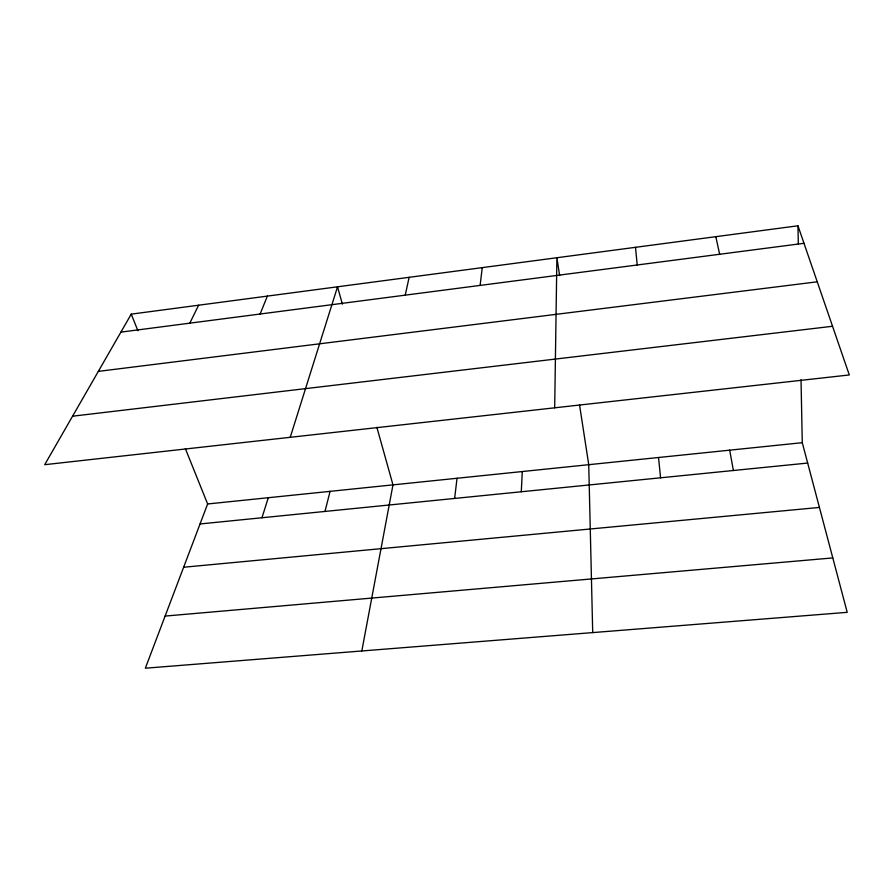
<?xml version="1.0" encoding="UTF-8"?>
<svg xmlns="http://www.w3.org/2000/svg" width="894" height="894" viewBox="0 0 894 894"><rect width="100%" height="100%" fill="white"/><g stroke="black" fill="none" stroke-linecap="round" stroke-linejoin="round"><path stroke-width="1.34" d="M554.682 407.82L556.895 257.74L559.644 275.553M521.291 491.767L522.286 471.54M454.633 498.45L457.035 478.268M480.123 285.421L482.246 267.63M361.824 650.977L392.98 484.872L376.855 427.265M405.228 295.154L409.139 277.319M324.991 511.435L330.087 491.354M290.237 437.3L337.53 286.806L342.38 304.139M261.953 517.76L268.312 497.712M185.36 448.632L207.631 503.97L145.342 668.209L847.21 612.334L802.276 442.686L801.024 379.749M260.109 314.029L267.373 296.104M189.796 323.17L198.624 305.212M131.239 314.14L44.7 464.69L849.3 374.955L797.962 225.791L131.239 314.14L137.911 330.713M120.902 332.121L803.985 243.302M98.34 371.379L817.239 281.811M72.57 416.202L832.537 326.276M207.631 503.97L802.276 442.686M200.044 523.962L807.673 463.058M183.639 567.243L819.418 507.434M165.111 616.078L832.795 557.923M715.815 236.675L719.648 254.276M729.694 450.163L733.393 470.512M579.491 404.591L588.744 464.69L592.711 632.594M658.532 457.504L660.588 477.798M635.489 247.325L637.221 264.993M797.962 225.791L798.32 243.838"/></g></svg>
